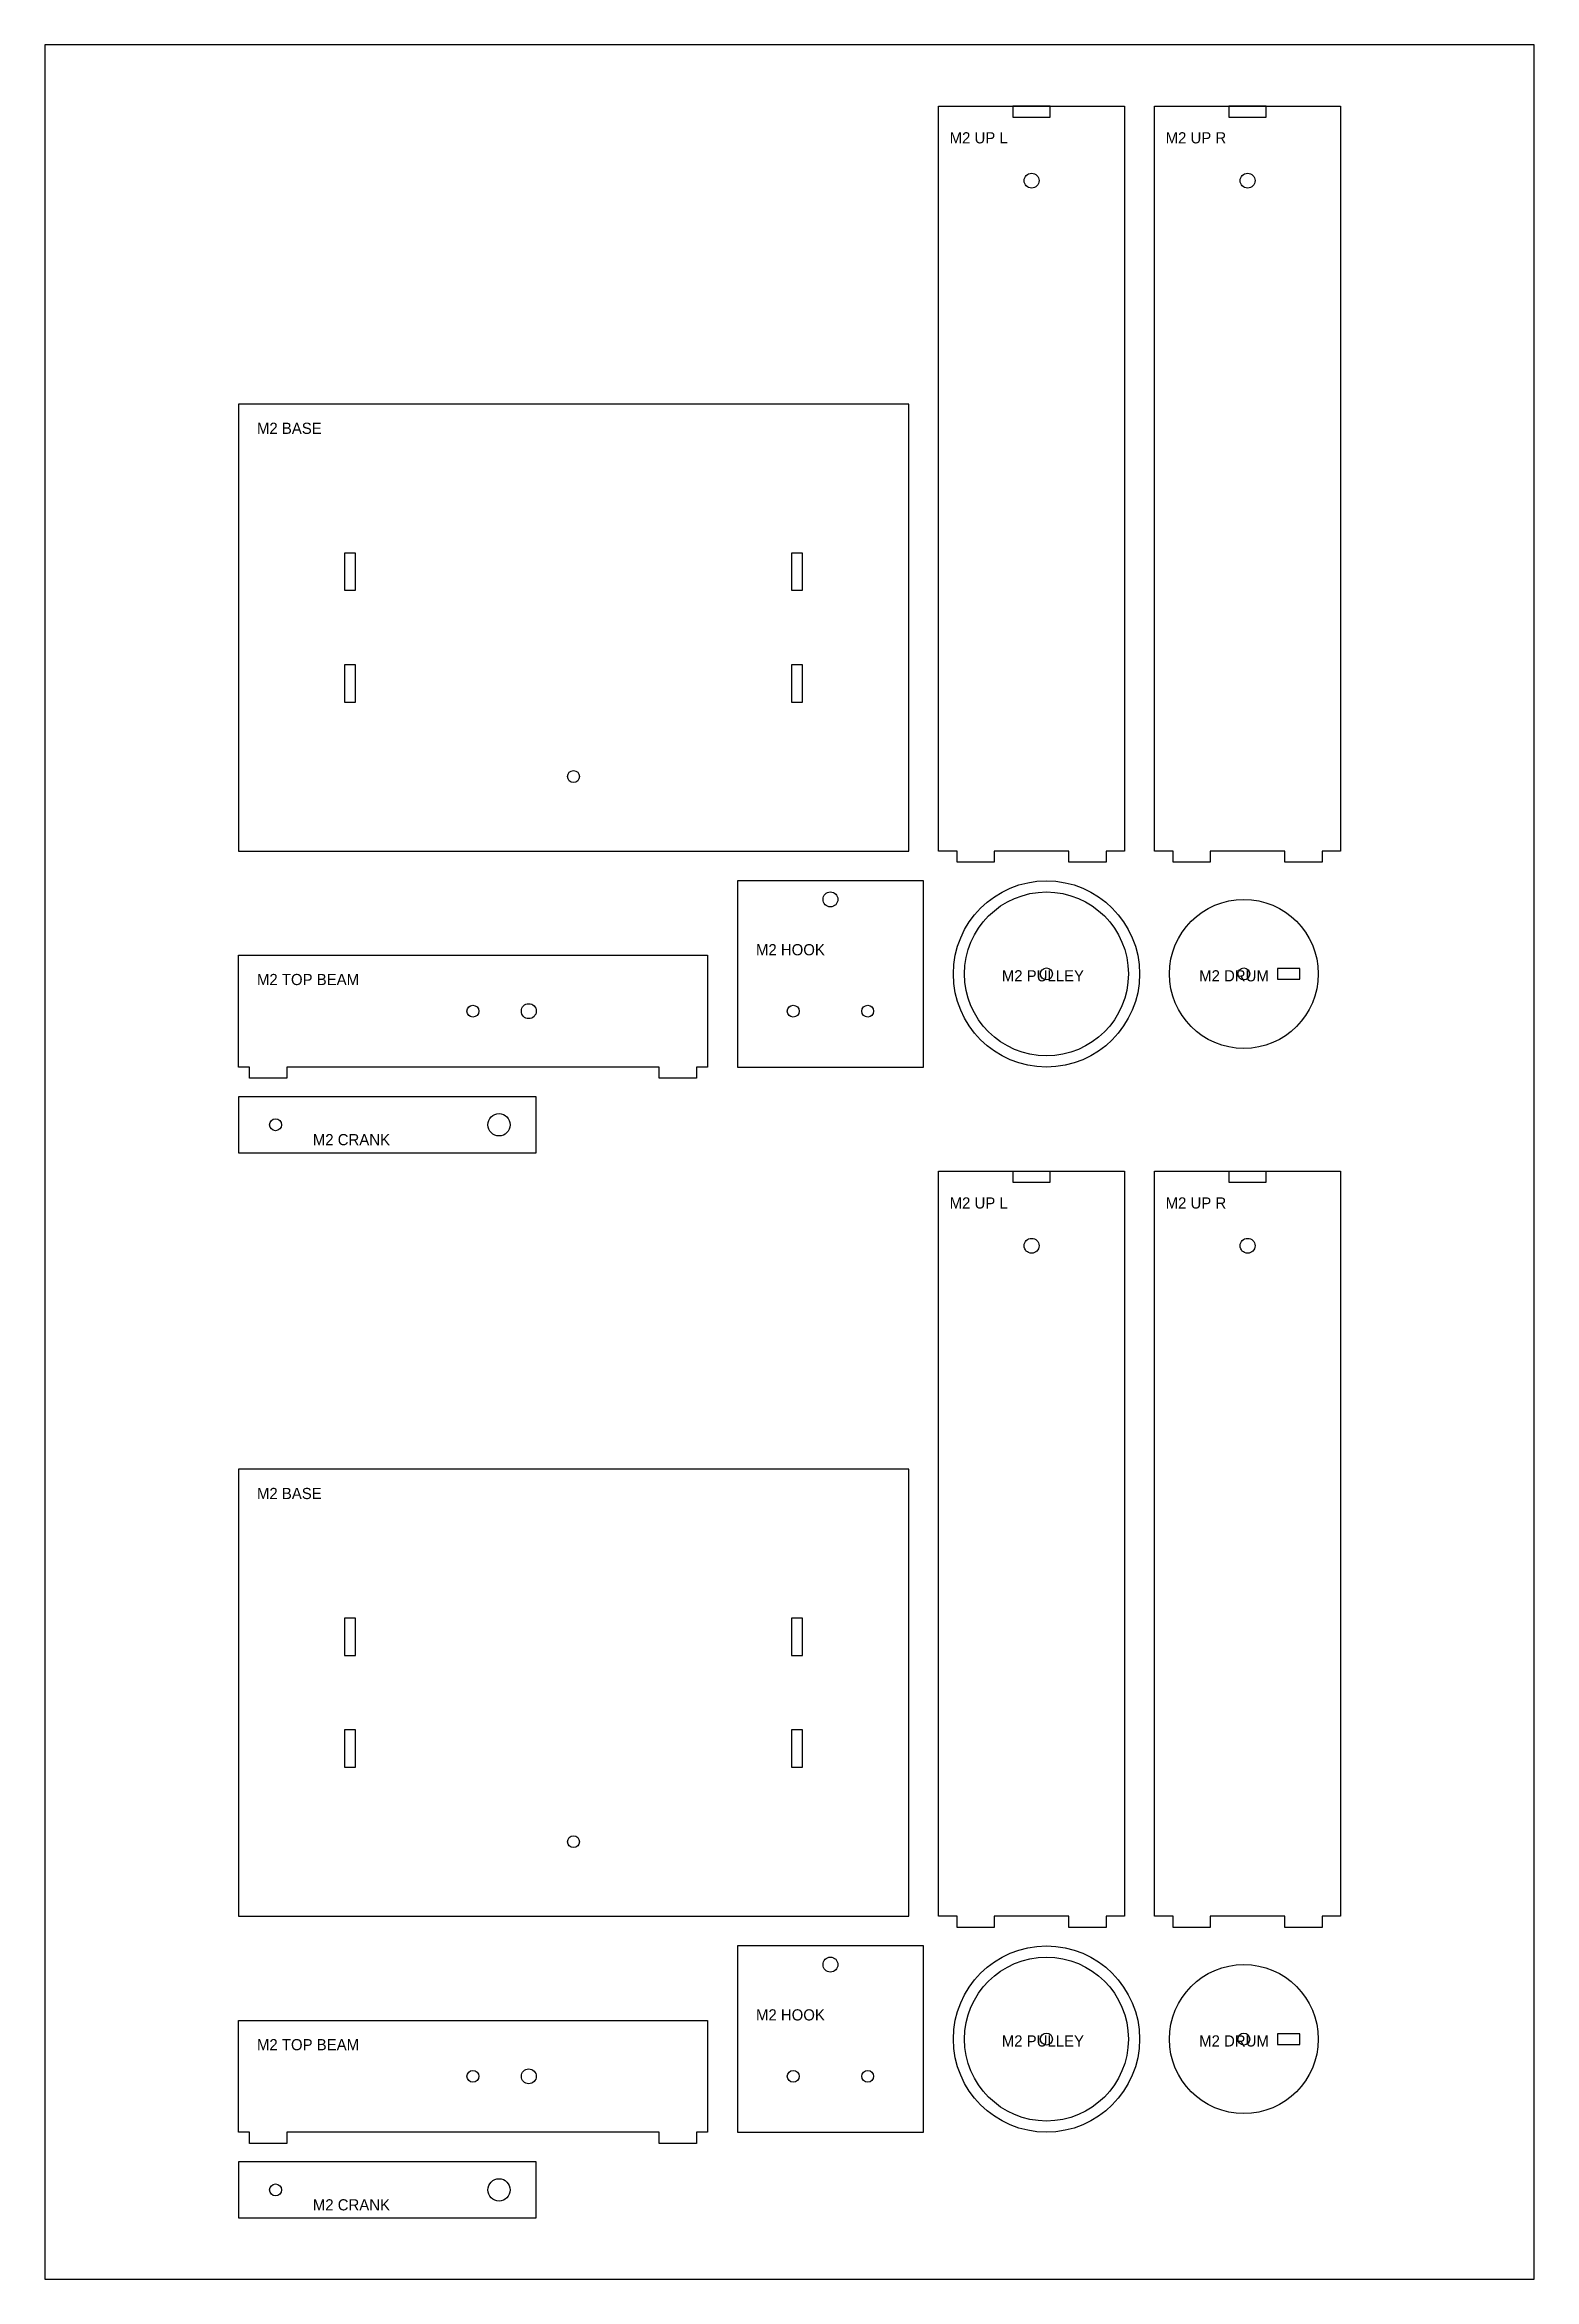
# Model space of a CAD drawing. Header units: metres. Extents: x 0 to 400, y 0 to 600.
import ezdxf

# ---------------------------------------------------------------- set-up
doc = ezdxf.new("R2010")
doc.units = ezdxf.units.M
for name, color, linetype in [('CUTS', 7, 'Continuous'), ('ENGRAVE', 1, 'Continuous'), ('SHEET', 8, 'Continuous')]:
    doc.layers.add(name, color=color, linetype=linetype)

msp = doc.modelspace()

# ---------------------------------------------------------------- linework, layer by layer
at = {"layer": 'CUTS'}
for points in [[(240, 583.5), (290, 583.5), (290, 383.5), (285, 383.5), (285, 380.5), (275, 380.5), (275, 383.5), (255, 383.5), (255, 380.5), (245, 380.5), (245, 383.5), (240, 383.5)], [(260, 580.55), (270, 580.55), (270, 583.45), (260, 583.45)], [(298, 583.5), (348, 583.5), (348, 383.5), (343, 383.5), (343, 380.5), (333, 380.5), (333, 383.5), (313, 383.5), (313, 380.5), (303, 380.5), (303, 383.5), (298, 383.5)], [(318, 580.55), (328, 580.55), (328, 583.45), (318, 583.45)], [(52, 383.5), (232, 383.5), (232, 503.5), (52, 503.5)], [(80.55, 453.5), (83.45, 453.5), (83.45, 463.5), (80.55, 463.5)], [(200.55, 453.5), (203.45, 453.5), (203.45, 463.5), (200.55, 463.5)], [(80.55, 423.5), (83.45, 423.5), (83.45, 433.5), (80.55, 433.5)], [(200.55, 423.5), (203.45, 423.5), (203.45, 433.5), (200.55, 433.5)], [(186, 325.5), (236, 325.5), (236, 375.5), (186, 375.5)], [(52, 355.5), (178, 355.5), (178, 325.5), (175, 325.5), (175, 322.5), (165, 322.5), (165, 325.5), (65, 325.5), (65, 322.5), (55, 322.5), (55, 325.5), (52, 325.5)], [(331, 349.05), (337, 349.05), (337, 351.95), (331, 351.95)], [(52, 302.5), (132, 302.5), (132, 317.5), (52, 317.5)], [(240, 297.5), (290, 297.5), (290, 97.5), (285, 97.5), (285, 94.5), (275, 94.5), (275, 97.5), (255, 97.5), (255, 94.5), (245, 94.5), (245, 97.5), (240, 97.5)], [(260, 294.55), (270, 294.55), (270, 297.45), (260, 297.45)], [(298, 297.5), (348, 297.5), (348, 97.5), (343, 97.5), (343, 94.5), (333, 94.5), (333, 97.5), (313, 97.5), (313, 94.5), (303, 94.5), (303, 97.5), (298, 97.5)], [(318, 294.55), (328, 294.55), (328, 297.45), (318, 297.45)], [(52, 97.5), (232, 97.5), (232, 217.5), (52, 217.5)], [(80.55, 167.5), (83.45, 167.5), (83.45, 177.5), (80.55, 177.5)], [(200.55, 167.5), (203.45, 167.5), (203.45, 177.5), (200.55, 177.5)], [(80.55, 137.5), (83.45, 137.5), (83.45, 147.5), (80.55, 147.5)], [(200.55, 137.5), (203.45, 137.5), (203.45, 147.5), (200.55, 147.5)], [(186, 39.5), (236, 39.5), (236, 89.5), (186, 89.5)], [(52, 69.5), (178, 69.5), (178, 39.5), (175, 39.5), (175, 36.5), (165, 36.5), (165, 39.5), (65, 39.5), (65, 36.5), (55, 36.5), (55, 39.5), (52, 39.5)], [(331, 63.05), (337, 63.05), (337, 65.95), (331, 65.95)], [(52, 16.5), (132, 16.5), (132, 31.5), (52, 31.5)]]:
    msp.add_lwpolyline(points, close=True, dxfattribs=at)
for centre, radius in [((265, 563.5), 2), ((323, 563.5), 2), ((142, 403.5), 1.6), ((211, 370.5), 2), ((269, 350.5), 25), ((322, 350.5), 20), ((269, 350.5), 1.6), ((322, 350.5), 1.6), ((115, 340.5), 1.6), ((130, 340.5), 2), ((201, 340.5), 1.6), ((221, 340.5), 1.6), ((122, 310), 3), ((62, 310), 1.6), ((265, 277.5), 2), ((323, 277.5), 2), ((142, 117.5), 1.6), ((211, 84.5), 2), ((269, 64.5), 25), ((322, 64.5), 20), ((269, 64.5), 1.6), ((322, 64.5), 1.6), ((115, 54.5), 1.6), ((130, 54.5), 2), ((201, 54.5), 1.6), ((221, 54.5), 1.6), ((62, 24), 1.6), ((122, 24), 3)]:
    msp.add_circle(centre, radius, dxfattribs=at)
at = {"layer": 'ENGRAVE'}
for centre in [(269, 350.5), (269, 64.5)]:
    msp.add_circle(centre, 22, dxfattribs=at)
at = {"layer": 'SHEET', "color": 8}
msp.add_lwpolyline([(0, 0), (400, 0), (400, 600), (0, 600)], close=True, dxfattribs=at)

# ---------------------------------------------------------------- texts
at = {"layer": 'ENGRAVE'}
for s, p in [('M2 UP L', (243, 573.5)), ('M2 UP R', (301, 573.5)), ('M2 BASE', (57, 495.5)), ('M2 HOOK', (191, 355.5)), ('M2 TOP BEAM', (57, 347.5)), ('M2 PULLEY', (257, 348.5)), ('M2 DRUM', (310, 348.5)), ('M2 CRANK', (72, 304.5)), ('M2 UP L', (243, 287.5)), ('M2 UP R', (301, 287.5)), ('M2 BASE', (57, 209.5)), ('M2 HOOK', (191, 69.5)), ('M2 TOP BEAM', (57, 61.5)), ('M2 PULLEY', (257, 62.5)), ('M2 DRUM', (310, 62.5)), ('M2 CRANK', (72, 18.5))]:
    msp.add_text(s, height=3, dxfattribs=at).set_placement(p)

doc.saveas('drawing.dxf')
